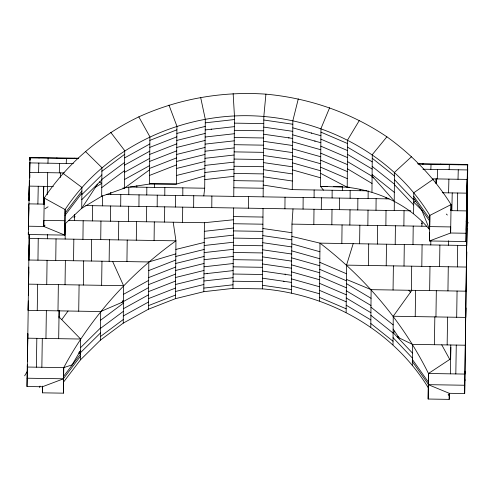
<?xml version="1.0" encoding="UTF-8"?>
<svg xmlns="http://www.w3.org/2000/svg" width="493" height="493" viewBox="0 0 493 493"><rect width="100%" height="100%" fill="white"/><g stroke="black" fill="none" stroke-linecap="round" stroke-linejoin="round"><path stroke-width="0.74" d="M110.765 194.408L110.777 192.307M128.778 194.698L128.809 186.989M146.785 194.988L146.822 187.278M164.798 195.277L164.828 187.568M182.804 195.567L182.835 187.858M314.096 197.675L314.127 189.971M332.103 197.964L332.14 190.261M350.116 198.254L350.147 190.551M368.123 198.543L368.154 190.84M386.136 198.833L386.142 197.434M291.862 236.406L319.982 243.141C365.288 277.799 403.095 322.305 428.466 373.491L428.275 384.663L449.259 393.297L464.677 393.55L467.684 164.471L417.577 163.664M464.677 393.55L467.721 168.581M173.216 222.207L175.939 240.824C129.696 274.065 90.657 317.35 63.739 367.624L63.542 378.797L42.41 386.758L26.998 386.512L28.347 300.946L28.126 310.368L100.683 311.539L123.429 301.728L122.326 300.878M429.742 225.48L429.828 215.416C389.482 149.089 311.077 112.225 234.452 115.947C167.645 119.238 102.18 153.2 65.094 209.556L64.774 235.099L28.304 234.514L30.005 157.433L78.627 158.216M72.391 364.771L63.739 367.624L63.418 393.167L42.361 392.829L42.41 386.758M28.397 229.294L28.767 203.868L44.179 204.114L44.234 198.038C67.689 162.943 100.862 135.125 138.823 116.859C178.503 98.785 222.448 91.106 265.918 94.157C309.037 98.064 350.973 112.54 386.888 136.814C412.438 155.073 434.388 177.948 451.077 204.583L451.027 210.653L466.44 210.905L467.684 164.471L465.984 241.552L429.508 240.96L429.828 215.416L451.077 204.583L450.639 233.004L429.508 240.96L429.649 232.77M63.418 393.167L63.542 378.797L27.072 378.211M64.897 220.728L43.84 220.389L43.791 226.46L44.234 198.038L65.094 209.556L64.774 235.099L43.791 226.46L28.372 226.213M63.615 381.995L80.433 359.872L80.612 339.03L59.006 316.851M80.433 359.872L100.443 340.121L100.683 311.539M64.971 223.921L81.733 208.274L101.675 196.269L101.922 167.682L85.314 151.333M102.458 205.846L102.544 195.721M120.693 206.142L120.797 194.569M100.443 340.121L123.25 323.131L123.57 285.675L112.595 261.37M101.675 196.269L124.409 188.141L124.729 150.685L110.752 132.377M138.934 206.438L139.032 194.858M123.25 323.131L148.411 309.222L148.818 261.949L175.828 253.901M122.868 188.116L149.49 184.049L149.897 136.777L138.823 116.859M157.168 206.727L157.267 195.154M175.403 207.023L175.502 195.45M148.411 309.222L175.44 298.672L175.939 240.824L29.124 238.464L29.167 234.748M193.644 207.313L193.743 195.739M175.44 298.672L203.812 291.683L204.404 222.713L233.559 219.761M203.8 195.906L204.7 188.215L205.298 119.238L200.62 97.3M211.78 207.608L211.879 196.035M203.812 291.683L232.973 288.393L233.664 207.96M233.762 196.387L234.452 115.947L233.146 93.627M248.349 208.194L248.447 196.621M449.314 393.414L449.209 399.373L428.152 399.034L428.343 387.862C393.241 330.322 328.942 294.284 262.35 288.861L263.04 208.434M263.139 196.855L263.829 116.422L265.918 94.157M284.923 208.785L285.022 197.206M291.375 293.089L291.967 224.118L293.002 208.915M366.817 190.816L292.263 189.62L292.854 120.649L298.296 98.865M303.059 209.075L303.158 197.502M319.489 300.983L319.982 243.141L466.797 245.502L467.136 227.778M321.294 209.371L321.399 197.792M339.535 209.661L339.634 198.087M346.135 312.402L346.542 265.129L353.173 243.678M421.46 209.414L429.705 229.787C409.208 204.909 378.827 191.031 347.208 187.229L347.614 139.957L359.372 120.409M357.77 209.956L357.869 198.377M370.798 327.112L371.118 289.656L346.419 279.402M371.956 192.122L372.277 154.666L386.888 136.814M376.005 210.246L376.104 198.673M393.001 344.829L393.248 316.241L411.858 290.309M394.246 210.542L394.326 201.138M412.308 365.208L412.487 344.367L397.259 337.009L398.775 337.033M413.609 213.611L413.787 192.769L433.187 179.316M428.152 399.034L428.275 384.663L464.745 385.249M428.343 387.862L428.466 373.491L450.584 358.873M449.209 399.373L449.259 393.297M465.984 241.552L466.44 210.905L466.175 230.373M74.486 220.624L74.548 214.535M92.493 220.913L92.659 205.692M110.506 221.203L110.666 205.982M128.513 221.493L128.679 206.271M146.526 221.782L146.686 206.561M164.533 222.072L164.699 206.85M182.539 222.361L182.706 207.14M313.831 224.469L313.998 209.254M331.844 224.759L332.005 209.537M349.851 225.048L350.018 209.827M367.858 225.338L368.024 210.117M385.871 225.628L386.031 210.406M403.878 225.917L404.044 210.696M421.891 226.207L421.94 221.64M47.359 238.76L47.414 234.298M65.15 239.043L65.335 223.446M82.935 239.327L83.163 220.759M100.726 239.616L100.948 221.049M118.511 239.9L118.739 221.332M136.296 240.19L136.524 221.622M154.087 240.473L154.315 221.905M341.834 243.493L342.062 224.925M359.625 243.782L359.847 225.209M377.41 244.066L377.638 225.498M395.201 244.349L395.423 225.782M412.986 244.639L413.214 226.065M430.777 244.922L430.833 240.467M448.562 245.206L448.618 240.75M28.933 200.577L29.136 186.114L53.367 186.502M28.126 310.368L29.192 234.773M28.428 295.56L28.834 267.083M28.933 260.162L29.284 234.267M37.246 310.516L37.622 284.295M37.961 260.168L38.238 238.612M43.464 204.613L43.729 186.348L43.353 204.102M47.254 194.778L47.692 172.667M46.743 284.436L47.075 260.316M55.752 260.452L56.036 238.895M57.983 310.849L58.359 284.627M65.039 284.732L65.372 260.606M73.549 260.742L73.833 239.185M78.714 311.182L79.096 284.96M83.335 285.028L83.668 260.902M91.347 261.025L91.624 239.469M101.632 285.324L101.965 261.198M109.138 261.315L109.421 239.758M126.935 261.598L127.219 240.042M368.425 265.481L368.702 243.924M386.216 265.77L386.5 244.214M393.057 290.007L393.396 265.881M404.013 266.054L404.297 244.497M411.353 290.303L411.692 266.177M415.217 316.592L415.593 290.371M421.811 266.337L422.088 244.781M429.649 290.599L429.982 266.473M435.948 316.925L436.33 290.704M439.602 266.627L439.885 245.07M447.946 290.888L448.279 266.762M456.684 317.258L457.066 291.036M457.399 266.91L457.683 245.354M466.514 214.461L466.816 193.151L442.27 192.757M28.995 200.491L29.334 180.703M29.377 177.677L29.457 172.371L64.164 172.932M29.488 177.437L29.709 162.9L73.383 163.602M29.672 177.918L29.82 162.431M29.857 160.163L30.005 157.433L30.03 160.176M27.435 361.098L27.848 334.272M36.383 367.186L36.827 338.327M41.856 367.273L42.299 338.414M45.948 338.475L46.367 310.664M58.679 338.679L59.098 310.867M59.068 318.09L59.185 310.522M434.419 344.718L434.832 316.907M447.151 344.927L447.57 317.116M450.349 373.842L450.799 344.983M450.651 359.465L450.842 347.201M455.822 373.928L456.271 345.069M466.797 202.142L467.13 179.409L432.669 178.854M467.019 193.65L467.382 169.937L422.939 169.222M28.304 234.514L28.341 232.277M29.771 177.702L29.826 174.621M26.998 386.512L27.361 365.652M42.361 392.829L42.478 386.124M467.29 200.14L467.684 177.178M467.191 211.713L467.574 190.088M467.025 226.934L467.389 207.066M28.502 223.335L28.834 207.424M29.149 244.787L28.84 260.021L148.818 261.949M37.881 204.01L38.257 186.262M451.853 210.671L452.229 192.917M457.325 210.757L457.695 193.003M466.822 251.824L466.52 267.058L346.542 265.129M28.773 271.698L28.508 284.147L123.57 285.675M60.319 177.449L60.423 172.87M448.581 192.862L448.895 179.113M466.452 278.736L466.181 291.184L371.118 289.656M466.027 307.983L465.805 317.406L393.248 316.241M29.118 195.105L29.327 187.322M38.571 172.519L38.824 163.047M59.308 172.852L59.561 163.38M437.279 178.928L437.531 169.456M458.015 179.261L458.268 169.789M27.848 333.348L27.713 338.18L80.612 339.03M465.565 339.005L465.386 345.217L412.487 344.367M47.944 163.195L48.129 158.185M66.241 163.491L66.426 158.475M430.851 169.352L431.036 164.342M449.148 169.647L449.333 164.631M27.355 364.882L27.263 367.038L63.739 367.624M465.065 371.198L464.942 374.076L428.466 373.491M39.009 158.037L39.126 157.581M56.806 158.321L56.917 157.865M74.603 158.61L74.714 158.154M440.656 164.496L440.767 164.04M458.453 164.779L458.564 164.323M467.185 189.158L467.29 188.751L467.321 192.43M329.651 107.677L320.968 128.544L320.468 186.391L323.451 190.119M39.329 387.418L40.056 386.062M72.058 364.882L80.513 350.56M24.65 375.814L27.411 371.223M97.515 184.136L81.733 208.274L81.912 187.432L62.993 173.363M61.736 319.655L68.046 311.009M65.064 213.149L81.881 191.025M65.045 215.299L81.863 193.182M63.665 376.245L80.482 354.128L78.652 352.766M63.646 378.402L80.464 356.279M121.753 302.449L123.441 300.545M81.85 194.618L101.86 174.867M81.807 199.634L101.817 179.883M80.538 347.67L100.547 327.919M100.504 332.941L80.495 352.686L79.274 351.78M207.054 273.788L207.627 273.245M411.655 156.583L394.48 172.384L394.234 200.971L372.098 176.069M394.764 331.099L393.106 332.627L412.413 353.006M394.209 332.048L393.1 333.065L370.896 315.347M43.353 226.644L45.054 225.196M101.891 171.274L124.698 154.278M101.823 179.446L124.63 162.45M101.749 187.611L124.556 170.621M100.609 320.191L123.416 303.195M100.541 328.363L123.349 311.366M100.473 336.528L123.281 319.538M124.409 188.141L149.613 169.777M414.977 199.086L413.726 199.955L394.418 179.569M44.986 208.785L48.092 206.777M95.519 187.18L101.786 183.408L99.222 181.849M73.901 217.358L75.146 216.661M124.667 157.871L149.835 143.962M124.606 165.081L149.773 151.172M124.544 172.291L149.706 158.382M124.482 179.495L149.644 165.593M123.496 294.321L148.658 280.412M123.435 301.525L148.596 287.616M123.373 308.735L148.535 294.826M123.312 315.945L148.473 302.036M415.784 201.07L413.707 202.081L421.768 210.184M311.293 133.153L311.656 133.005M149.866 140.369L176.895 129.819M149.804 147.382L176.833 136.832M149.743 154.395L176.771 143.845M149.681 161.408L176.71 150.852M149.619 168.415L176.654 157.865M149.564 175.428L176.593 164.878M148.744 270.571L175.773 260.021M148.683 277.584L175.711 267.033M148.621 284.597L175.656 274.046M148.566 291.603L175.594 281.053M148.504 298.616L175.533 288.066M148.442 305.629L175.471 295.079M204.811 175.927L176.426 184.074L149.49 184.049M288.516 137.941L289.101 137.787M176.864 133.412L205.236 126.424M176.802 140.419L205.174 133.43M176.74 147.432L205.113 140.443M176.679 154.438L205.051 147.45M176.623 161.445L204.989 154.457M176.562 168.458L204.934 161.47M176.5 175.465L204.872 168.477M175.865 249.433L204.238 242.445M175.804 256.446L204.176 249.458M175.742 263.453L204.114 256.465M175.687 270.46L204.053 263.472M175.625 277.467L203.997 270.478M175.563 284.473L203.936 277.485M175.502 291.486L203.874 284.498M205.267 122.831L234.421 119.54M205.205 129.93L234.36 126.639M205.143 137.023L234.298 133.732M205.082 144.116L234.237 140.832M205.02 151.215L234.175 147.925M204.959 158.308L234.12 155.018M204.897 165.408L234.058 162.117M204.835 172.501L233.996 169.21M204.774 179.6L233.935 176.309M204.33 231.328L233.491 228.037M204.268 238.421L233.429 235.13M204.207 245.514L233.368 242.223M204.151 252.613L233.306 249.322M204.09 259.706L233.244 256.415M204.028 266.799L233.183 263.515M203.966 273.898L233.121 270.608M203.905 280.992L233.066 277.701M203.843 288.091L233.004 284.8M314.663 141.09L315.132 141.041M234.391 123.133L263.767 123.607M234.329 130.318L263.706 130.793M234.267 137.504L263.644 137.978M234.206 144.689L263.582 145.164M234.144 151.875L263.521 152.349M234.083 159.06L263.459 159.535M29.894 157.889L78.307 158.666M418.076 164.132L467.567 164.927M234.021 166.246L263.398 166.72M233.959 173.431L263.336 173.906M233.898 180.617L263.274 181.091M149.268 183.636L176.426 184.074L176.925 126.226L168.976 105.095M327.321 186.502L320.468 186.391L349.475 187.266M333.28 186.594L342.549 186.742M233.836 187.765L263.213 188.234M130.152 187.013L204.7 188.215M106.266 194.334L389.137 198.882M85.739 205.581L410.798 210.807M233.59 216.581L262.966 217.056M68.336 220.519L204.404 222.713M291.967 224.118L426.556 226.281M429.631 226.595L450.688 226.928L450.639 233.004L466.051 233.251M233.528 223.73L262.905 224.198M233.466 230.909L262.843 231.383M233.405 238.094L262.781 238.569M233.343 245.28L262.72 245.754M233.281 252.465L262.658 252.94M233.22 259.651L262.596 260.125M233.158 266.836L262.535 267.311M233.097 274.022L262.473 274.496M233.035 281.207L262.412 281.676M232.973 288.393L262.35 288.861M263.798 120.015L292.824 124.242M263.737 127.108L292.768 131.335M263.675 134.207L292.706 138.428M263.619 141.3L292.645 145.527M263.558 148.399L292.583 152.62M263.496 155.492L292.522 159.72M263.435 162.591L292.46 166.813M263.373 169.684L292.398 173.912M263.311 176.777L292.337 181.005M262.868 228.505L291.893 232.733M262.806 235.605L291.831 239.826M262.744 242.698L291.77 246.925M262.683 249.797L291.708 254.018M262.621 256.89L291.653 261.117M262.559 263.983L291.591 268.21M262.504 271.082L291.529 275.304M262.442 278.175L291.468 282.403M262.381 285.268L291.406 289.496M263.244 185.054L292.263 189.62M292.793 127.835L320.906 135.729M292.737 134.842L320.844 142.736M292.676 141.848L320.783 149.749M292.614 148.855L320.727 156.756M292.552 155.868L320.666 163.762M292.497 162.875L320.604 170.769M292.435 169.882L320.542 177.782M291.801 243.856L319.908 251.75M291.739 250.863L319.846 258.757M291.677 257.87L319.791 265.77M291.616 264.877L319.729 272.777M291.56 271.889L319.667 279.784M291.499 278.896L319.606 286.79M291.437 285.903L319.55 293.803M372.086 177.252L373.731 177.905M43.359 203.788L44.179 204.114M320.937 132.136L347.583 143.549M320.875 139.149L347.522 150.562M320.814 146.156L347.46 157.575M320.758 153.169L347.405 164.582M320.696 160.182L347.343 171.595M320.635 167.195L347.282 178.608M319.815 262.338L346.468 273.751M319.76 269.351L346.406 280.764M319.698 276.357L346.345 287.776M319.637 283.37L346.283 294.783M319.575 290.383L346.222 301.796M319.519 297.39L346.166 308.809M421.367 223.304L422.464 223.853M320.586 173.314L347.208 187.229M283.617 281.17L284.036 281.404M347.553 147.142L372.215 161.852M347.491 154.352L372.153 169.062M347.429 161.562L372.092 176.272M347.368 168.766L372.03 183.476M346.382 283.592L371.044 298.302M346.32 290.796L370.982 305.506M346.259 298.006L370.921 312.716M346.197 305.216L370.859 319.926M466.125 221.191L468.35 222.947M372.246 158.259L394.449 175.976M372.178 166.431L394.382 184.148M372.11 174.602L394.308 192.319M370.97 307.176L393.174 324.893M370.828 323.519L393.032 341.236M446.282 214.03L447.367 215.028M394.375 184.585L413.682 204.971M393.063 337.643L412.37 358.023M211.152 129.024L211.509 129.449M408.857 290.26L410.49 292.226M450.713 209.889L451.027 210.332M413.756 196.362L429.797 219.009M413.738 198.519L429.779 221.166M412.358 359.465L428.392 382.112M412.339 361.615L428.374 384.269M393.137 329.102L399.182 337.939M448.131 394.252L448.944 395.54M285.04 273.954L285.589 274.847M441.746 344.835L449.752 359.422M464.677 378.963L465.065 380.43M360.13 189.238L360.149 190.711M342.327 186.742L342.358 190.427M154.574 183.723L154.605 187.408M136.808 185.645L136.82 187.118M436.163 178.91L436.095 183.458L436.163 178.91M422.976 163.756L422.858 164.206L422.976 163.756"/></g></svg>
